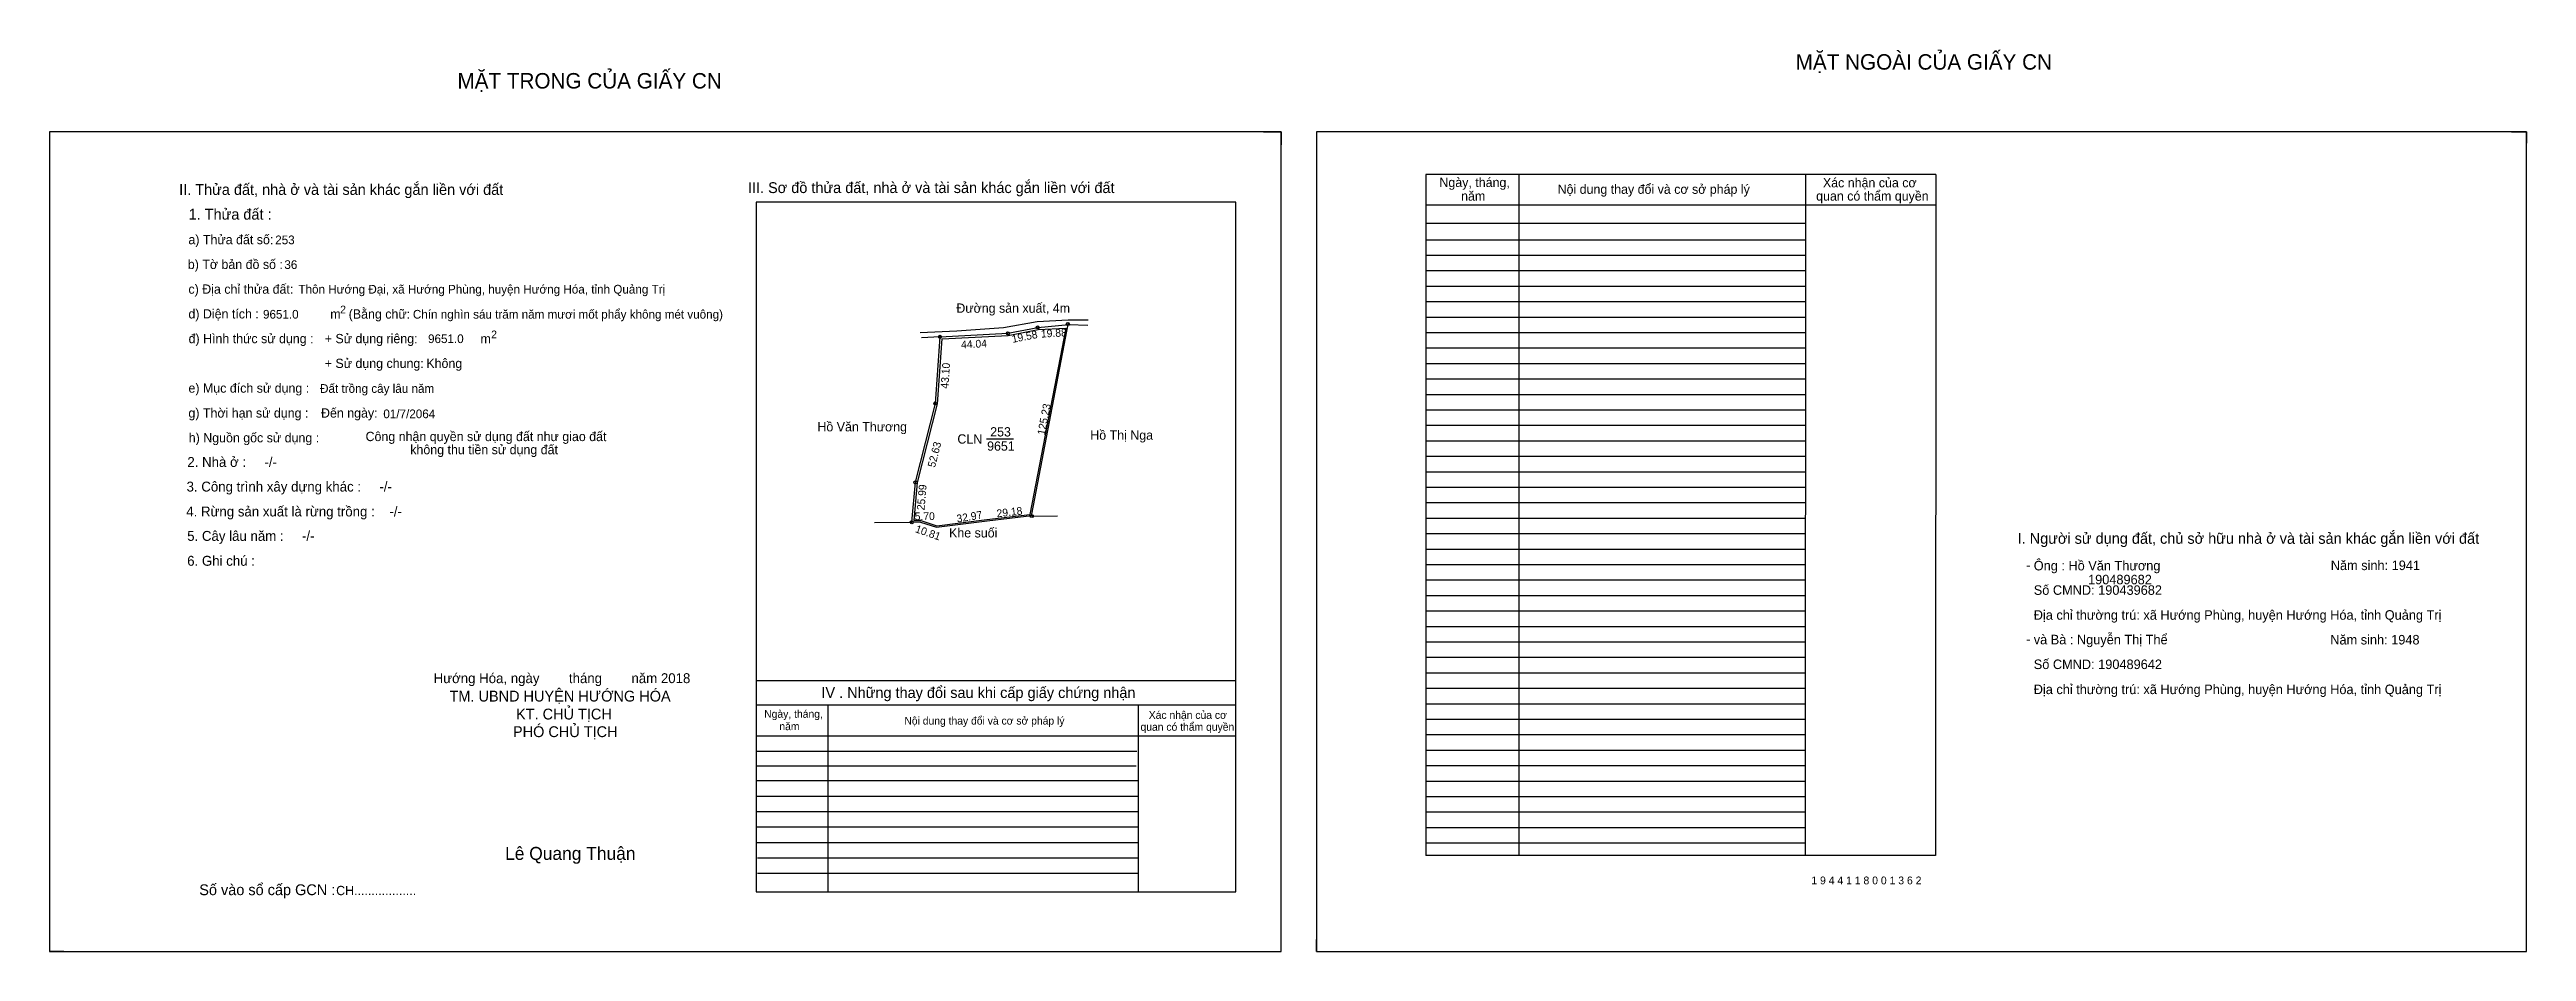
# Model space of a CAD drawing. Extents: x 532463 to 535974, y 1849573 to 1850245.
# Drawn here: x 534373 to 535974, y 1849662 to 1850245 of the extents above.
import ezdxf

# ---------------------------------------------------------------- set-up
doc = ezdxf.new("R2010")
doc.units = 0
for name, color, linetype in [('Default', 7, 'Continuous'), ('Level 10', 7, 'Continuous'), ('Level 11', 7, 'Continuous'), ('Level 13', 7, 'Continuous'), ('Level 22', 7, 'Continuous'), ('Level 27', 7, 'Continuous'), ('Level 36', 7, 'Continuous'), ('Level 4', 7, 'Continuous'), ('Level 49', 7, 'Continuous'), ('Level 55', 7, 'Continuous'), ('Level 6', 7, 'Continuous'), ('Level 60', 7, 'Continuous'), ('Level 7', 7, 'Continuous'), ('Level 8', 7, 'Continuous'), ('Level 9', 7, 'Continuous')]:
    doc.layers.add(name, color=color, linetype=linetype)

msp = doc.modelspace()

# ---------------------------------------------------------------- linework, layer by layer
at = {"layer": 'Level 10'}
for p, q in [((535157.8, 1850191.7), (535169.2, 1850191.7)), ((535169.2, 1850191.7), (535169.2, 1850183.3)), ((535964.6, 1850191.7), (535974.2, 1850191.7)), ((535974.2, 1850191.7), (535974.2, 1850184.3)), ((534945.7, 1850016.1), (534948.7, 1850059.1)), ((534948.7, 1850059.1), (534992.6, 1850061.4)), ((534950, 1850057.8), (534992.8, 1850060)), ((534992.6, 1850061.4), (535011.8, 1850065.2)), ((534992.8, 1850060), (535012, 1850063.8)), ((535030, 1850064.7), (535006.8, 1849944.3)), ((535031.5, 1850068.4), (535007.7, 1849944.4)), ((535012, 1850063.8), (535030, 1850064.7)), ((534947, 1850015.9), (534950, 1850057.8)), ((534932.7, 1849965.1), (534945.7, 1850016.1)), ((534934, 1849964.9), (534947, 1850015.9)), ((534930.4, 1849939.2), (534932.7, 1849965.1)), ((534931.9, 1849940.3), (534934, 1849964.9)), ((534906.4, 1849939.1), (534930.4, 1849939.2)), ((534936.1, 1849939.3), (534930.4, 1849939.2)), ((534936.3, 1849940.3), (534931.9, 1849940.3)), ((534936.1, 1849939.3), (534946.4, 1849936)), ((534936.3, 1849940.3), (534946.5, 1849937)), ((534946.4, 1849936), (534979.1, 1849940.1)), ((534946.5, 1849937), (534979, 1849941.1)), ((534979, 1849941.1), (535006.8, 1849944.3)), ((534979.1, 1849940.1), (535008.1, 1849943.5)), ((535008, 1849943.2), (535024.6, 1849943.3)), ((534373, 1849669.5), (534373, 1849661.7)), ((534382.2, 1849661.7), (534373, 1849661.7)), ((535192, 1849661.7), (535192, 1849669.5)), ((535192, 1849661.7), (535199, 1849661.7))]:
    msp.add_line(p, q, dxfattribs=at)
for points in [[(534373, 1849661.7), (535169.2, 1849661.7), (535169.2, 1850191.7), (534373, 1850191.7)], [(535192, 1849661.7), (535974.2, 1849661.7), (535974.2, 1850191.7), (535192, 1850191.7)]]:
    msp.add_lwpolyline(points, close=True, dxfattribs=at)
at = {"layer": 'Level 11'}
for centre in [(534948.7, 1850059.1), (534992.6, 1850061.4), (535011.8, 1850065.2), (535031.3, 1850067.4), (534945.7, 1850016.1), (534932.7, 1849965.1), (534930.4, 1849939.2), (535008, 1849943.2)]:
    msp.add_circle(centre, 1, dxfattribs=at)
at = {"layer": 'Level 27'}
msp.add_line((534948.7, 1850059.1), (534936.7, 1850058.4), dxfattribs=at)
at = {"layer": 'Level 6'}
for p, q in [((534935.8, 1850062), (534959.6, 1850063.1)), ((534959.6, 1850063.1), (534989.6, 1850065.2)), ((534989.6, 1850065.2), (535011.5, 1850069.1)), ((535011.5, 1850069.1), (535031.6, 1850070.1)), ((535011.8, 1850065.2), (535031.9, 1850067.1)), ((535031.6, 1850070.1), (535044.5, 1850070.1)), ((535031.9, 1850067.1), (535044.3, 1850066.7))]:
    msp.add_line(p, q, dxfattribs=at)
at = {"layer": 'Level 7'}
for p, q in [((535508, 1850121.7), (535262.8, 1850121.7)), ((535508, 1850111.7), (535262.8, 1850111.7)), ((535508, 1850101.7), (535262.8, 1850101.7)), ((535508, 1850091.7), (535262.8, 1850091.7)), ((535508, 1850081.7), (535262.8, 1850081.7)), ((535508, 1850071.7), (535262.8, 1850071.7)), ((535508, 1850061.7), (535262.8, 1850061.7)), ((535508, 1850051.7), (535262.8, 1850051.7)), ((535508, 1850041.7), (535262.8, 1850041.7)), ((535508, 1850031.7), (535262.8, 1850031.7)), ((535508, 1850021.7), (535262.8, 1850021.7)), ((535508, 1850011.7), (535262.8, 1850011.7)), ((535508, 1850001.7), (535262.8, 1850001.7)), ((535508, 1849991.7), (535262.8, 1849991.7)), ((535508, 1849981.7), (535262.8, 1849981.7)), ((535508, 1849971.7), (535262.8, 1849971.7)), ((535508, 1849961.7), (535262.8, 1849961.7)), ((535508, 1849951.7), (535262.8, 1849951.7)), ((535508, 1849941.7), (535262.8, 1849941.7)), ((535508, 1849931.7), (535262.8, 1849931.7)), ((535508, 1849921.7), (535262.8, 1849921.7)), ((535508, 1849911.7), (535262.8, 1849911.7)), ((535508, 1849901.7), (535262.8, 1849901.7)), ((535508, 1849891.7), (535262.8, 1849891.7)), ((535508, 1849881.7), (535262.8, 1849881.7)), ((535508, 1849871.7), (535262.8, 1849871.7)), ((535508, 1849861.7), (535262.8, 1849861.7)), ((535508, 1849851.7), (535262.8, 1849851.7)), ((535508, 1849841.7), (535262.8, 1849841.7)), ((535508, 1849831.7), (535262.8, 1849831.7)), ((535508, 1849821.7), (535262.8, 1849821.7)), ((535508, 1849811.7), (535262.8, 1849811.7)), ((535075.9, 1849791), (534829.8, 1849791)), ((535508, 1849801.7), (535262.8, 1849801.7)), ((535508, 1849791.7), (535262.8, 1849791.7)), ((535075.5, 1849781.5), (534829.8, 1849781.5)), ((535076.8, 1849772), (534829.8, 1849772)), ((535508, 1849781.7), (535262.8, 1849781.7)), ((535508, 1849771.7), (535262.8, 1849771.7)), ((535076.8, 1849762), (534829.8, 1849762)), ((535508, 1849761.7), (535262.8, 1849761.7)), ((535076.8, 1849752), (534829.8, 1849752)), ((535076.8, 1849742), (534829.8, 1849742)), ((535508, 1849751.7), (535262.8, 1849751.7)), ((535508, 1849741.7), (535262.8, 1849741.7)), ((535076.8, 1849732), (534829.8, 1849732)), ((535508, 1849731.7), (535262.8, 1849731.7)), ((535076.8, 1849722), (534830.6, 1849722)), ((535076.8, 1849712), (534830.6, 1849712))]:
    msp.add_line(p, q, dxfattribs=at)
at = {"layer": 'Level 8'}
for p, q in [((535592.4, 1850164.2), (535262.8, 1850164.2)), ((535262.8, 1850164.2), (535262.8, 1849723.7)), ((535322.8, 1850164.2), (535322.8, 1849723.7)), ((535508.1, 1850164), (535508, 1849723.7)), ((535592.4, 1850164.2), (535592.2, 1849723.7)), ((535139.8, 1850146.3), (534829.8, 1850146.3)), ((534829.8, 1850146.3), (534829.8, 1849700.3)), ((535139.8, 1849700.3), (535139.8, 1850146.3)), ((535592.4, 1850144.2), (535262.8, 1850144.2)), ((535508, 1850132.4), (535262.8, 1850132.4)), ((535139.8, 1849836.7), (534829.8, 1849836.7)), ((535139.8, 1849821), (534829.8, 1849821)), ((534876.1, 1849821), (534876.1, 1849700.3)), ((535076.8, 1849821), (535076.8, 1849700.3)), ((535139.8, 1849801), (534829.8, 1849801)), ((535592.2, 1849723.7), (535262.8, 1849723.7)), ((534829.8, 1849700.3), (535139.8, 1849700.3))]:
    msp.add_line(p, q, dxfattribs=at)
at = {"layer": 'Level 9'}
msp.add_line((534978.7, 1849993.1), (534996.1, 1849993.1), dxfattribs=at)

# ---------------------------------------------------------------- texts
at = {"layer": 'Default'}
for s, p in [('e) Mục đích sử dụng :', (534462.8, 1850023)), ('g) Thời hạn sử dụng :', (534462.8, 1850006.9)), ('Đến ngày:', (534548.5, 1850006.9)), ('h) Nguồn gốc sử dụng :', (534463, 1849990.9)), ('Công nhận quyền sử dụng đất như giao đất', (534577.3, 1849991.7)), ('không thu tiền sử dụng đất', (534606.2, 1849983.2))]:
    msp.add_text(s, height=6, dxfattribs=at).set_placement(p)
at = {"layer": 'Level 13'}
for s, p in [('CLN', (534959.9, 1849990.1)), ('253', (534981.1, 1849994.7)), ('9651', (534979.1, 1849985.5))]:
    msp.add_text(s, height=6, dxfattribs=at).set_placement(p)
at = {"layer": 'Level 22'}
msp.add_text('Khe suối', height=6, dxfattribs=at).set_placement((534954.5, 1849929.4))
at = {"layer": 'Level 36'}
msp.add_text('.', height=6, dxfattribs=at).set_placement((534883.1, 1849998))
at = {"layer": 'Level 4'}
msp.add_text('190489682', height=6.16, dxfattribs=at).set_placement((535690.8, 1849899.1))
at = {"layer": 'Level 49'}
for s, rotation, p in [('19.58', 11.132, (534995.6, 1850055.2)), ('19.88', 2.8538, (535014, 1850058.6)), ('44.04', 2.9027, (534962.4, 1850051.6)), ('43.10', 86.0091, (534954, 1850025.5)), ('125.23', 79.1091, (535016.4, 1849995.3)), ('52.63', 75.6997, (534945.4, 1849974.3)), ('25.99', 85.0331, (534938.6, 1849946.8)), ('32.97', 9.3819, (534959.8, 1849939)), ('29.18', 6.3859, (534985.5, 1849942.4)), ('5.70', 0.4323, (534932.3, 1849940.6)), ('10.81', 340.875, (534932.2, 1849932.9))]:
    msp.add_text(s, height=5, rotation=rotation, dxfattribs=at).set_placement(p)
at = {"layer": 'Level 55'}
for s, height, p in [('20', 0.8, (534948.1, 1850059.1)), ('0', 0.22, (534948.6, 1850058.9)), ('0', 0.22, (534948.6, 1850058.9)), ('0', 0.22, (534948.6, 1850058.9)), ('0', 0.22, (534948.6, 1850058.9)), ('21', 0.8, (534992.1, 1850061.4)), ('0', 0.22, (534992.6, 1850061.2)), ('0', 0.22, (534992.6, 1850061.2)), ('22', 0.8, (535011.3, 1850065.2)), ('0', 0.22, (535011.8, 1850064.9)), ('0', 0.22, (535011.8, 1850064.9)), ('251', 0.22, (535031.1, 1850067.1)), ('1', 0.8, (535031.1, 1850067.4)), ('0', 0.22, (535031.3, 1850067.1)), ('0', 0.22, (535031.3, 1850067.1)), ('19', 0.8, (534945.1, 1850016.1)), ('0', 0.22, (534945.6, 1850015.9)), ('0', 0.22, (534945.6, 1850015.9)), ('18', 0.8, (534932.1, 1849965.1)), ('0', 0.22, (534932.6, 1849964.9)), ('0', 0.22, (534932.6, 1849964.9)), ('17', 0.8, (534929.8, 1849939.2)), ('0', 0.22, (534930.3, 1849939)), ('0', 0.22, (534930.3, 1849939)), ('2', 0.8, (535007.8, 1849943.2)), ('251', 0.22, (535007.8, 1849942.9))]:
    msp.add_text(s, height=height, dxfattribs=at).set_placement(p)
at = {"layer": 'Level 6'}
for s, height, p in [('253', 5.63, (534518.9, 1850119)), ('36', 5.63, (534524.8, 1850103)), ('Thôn Hướng Đại, xã Hướng Phùng, huyện Hướng Hóa, tỉnh Quảng Trị', 5.64, (534533.9, 1850087.1)), ('9651.0', 5.63, (534511, 1850070.9)), ('Chín nghìn sáu trăm năm mươi mốt phẩy không mét vuông)', 5.632, (534607.9, 1850070.9)), ('9651.0', 5.63, (534617.7, 1850055.1)), ('Đất trồng cây lâu năm', 5.64, (534547.9, 1850022.9)), ('01/7/2064', 5.64, (534588.8, 1850006.5)), ('Ông : Hồ Văn Thương', 6.16, (535655.7, 1849908.1)), ('Năm sinh: 1941', 6.16, (535847.7, 1849908.3)), ('Số CMND: 190439682', 6.16, (535655.7, 1849892.3)), ('Địa chỉ thường trú: xã Hướng Phùng, huyện Hướng Hóa, tỉnh Quảng Trị', 6.16, (535655.7, 1849876.2)), ('và Bà : Nguyễn Thị Thể', 6.16, (535655.7, 1849860.3)), ('Năm sinh: 1948', 6.16, (535847.4, 1849860.2)), ('Số CMND: 190489642', 6.16, (535655.7, 1849844.3)), ('Địa chỉ thường trú: xã Hướng Phùng, huyện Hướng Hóa, tỉnh Quảng Trị', 6.16, (535655.7, 1849828.1)), ('1 9 4 4 1 1 8 0 0 1 3 6 2', 5.04, (535511.9, 1849705.1))]:
    msp.add_text(s, height=height, dxfattribs=at).set_placement(p)
at = {"layer": 'Level 60'}
for s, p in [('Đường sản xuất, 4m', (534959.2, 1850074.7)), ('Hồ Văn Thương', (534869.4, 1849998)), ('Hồ Thị Nga', (535045.8, 1849992.6))]:
    msp.add_text(s, height=6, dxfattribs=at).set_placement(p)
at = {"layer": 'Level 7'}
for s, height, p in [('MẶT NGOÀI CỦA GIẤY CN', 10, (535501.8, 1850231.9)), ('MẶT TRONG CỦA GIẤY CN', 10, (534636.7, 1850219.7)), ('II. Thửa đất, nhà ở và tài sản khác gắn liền với đất', 7, (534456.8, 1850150.9)), ('III. Sơ đồ thửa đất, nhà ở và tài sản khác gắn liền với đất', 7, (534824.5, 1850152.1)), ('Ngày, tháng,', 6, (535271.5, 1850156)), ('Nội dung thay đổi và cơ sở pháp lý', 6, (535347.9, 1850151.6)), ('Xác nhận của cơ', 6, (535519.4, 1850155.8)), ('1. Thửa đất :', 7, (534462.9, 1850134.9)), ('năm', 6, (535285.5, 1850147.2)), (' quan có thẩm quyền', 6, (535512.8, 1850147.2)), ('a) Thửa đất số:', 6, (534462.8, 1850119)), ('b) Tờ bản đồ số :', 6, (534462.4, 1850103)), ('c) Địa chỉ thửa đất:', 6, (534462.8, 1850087)), ('d) Diện tích :', 6, (534462.8, 1850071)), ('m', 6, (534554.5, 1850070.9)), ('2', 5, (534560.9, 1850074.3)), ('(Bằng chữ:', 6, (534566.4, 1850070.9)), ('đ) Hình thức sử dụng :', 6, (534462.9, 1850055)), ('+ Sử dụng riêng:', 6, (534550.9, 1850055)), ('m', 6, (534651.6, 1850054.9)), ('2', 5, (534658.5, 1850058.2)), ('+ Sử dụng chung:', 6, (534550.9, 1850039)), ('Không', 6, (534616.6, 1850039)), ('2. Nhà ở :     -/-', 6.4, (534462.1, 1849975)), ('3. Công trình xây dựng khác :     -/-', 6.4, (534461.6, 1849959.1)), ('4. Rừng sản xuất là rừng trồng :    -/-', 6.4, (534461.4, 1849943)), ('5. Cây lâu năm :     -/-', 6.4, (534462, 1849927.2)), ('I. Người sử dụng đất, chủ sở hữu nhà ở và tài sản khác gắn liền với đất', 7, (535645.3, 1849925.3)), ('6. Ghi chú :', 6.4, (534462, 1849911.1)), ('-', 6.4, (535650.7, 1849908.3)), ('-', 6.4, (535650.8, 1849860.5)), ('Hướng Hóa, ngày        tháng        năm 2018', 6.4, (534621.3, 1849835.2)), ('TM. UBND HUYỆN HƯỚNG HÓA', 7, (534631.6, 1849823.3)), ('KT. CHỦ TỊCH', 7, (534674.6, 1849811.7)), ('IV . Những thay đổi sau khi cấp giấy chứng nhận', 7, (534872, 1849825.6)), ('PHÓ CHỦ TỊCH', 7, (534672.6, 1849800.3)), ('Ngày, tháng,', 5, (534835, 1849812.8)), ('năm', 5, (534844.8, 1849804.8)), ('Nội dung thay đổi và cơ sở pháp lý', 5, (534925.6, 1849808.4)), (' quan có thẩm quyền', 5, (535076.4, 1849804.4)), ('Xác nhận của cơ', 5, (535083.6, 1849812.1)), ('Lê Quang Thuận', 8.4, (534667.5, 1849720.9)), ('Số vào sổ cấp GCN :', 7, (534469.8, 1849698.1)), ('CH..................', 6, (534558.3, 1849698.1))]:
    msp.add_text(s, height=height, dxfattribs=at).set_placement(p)

doc.saveas('drawing.dxf')
